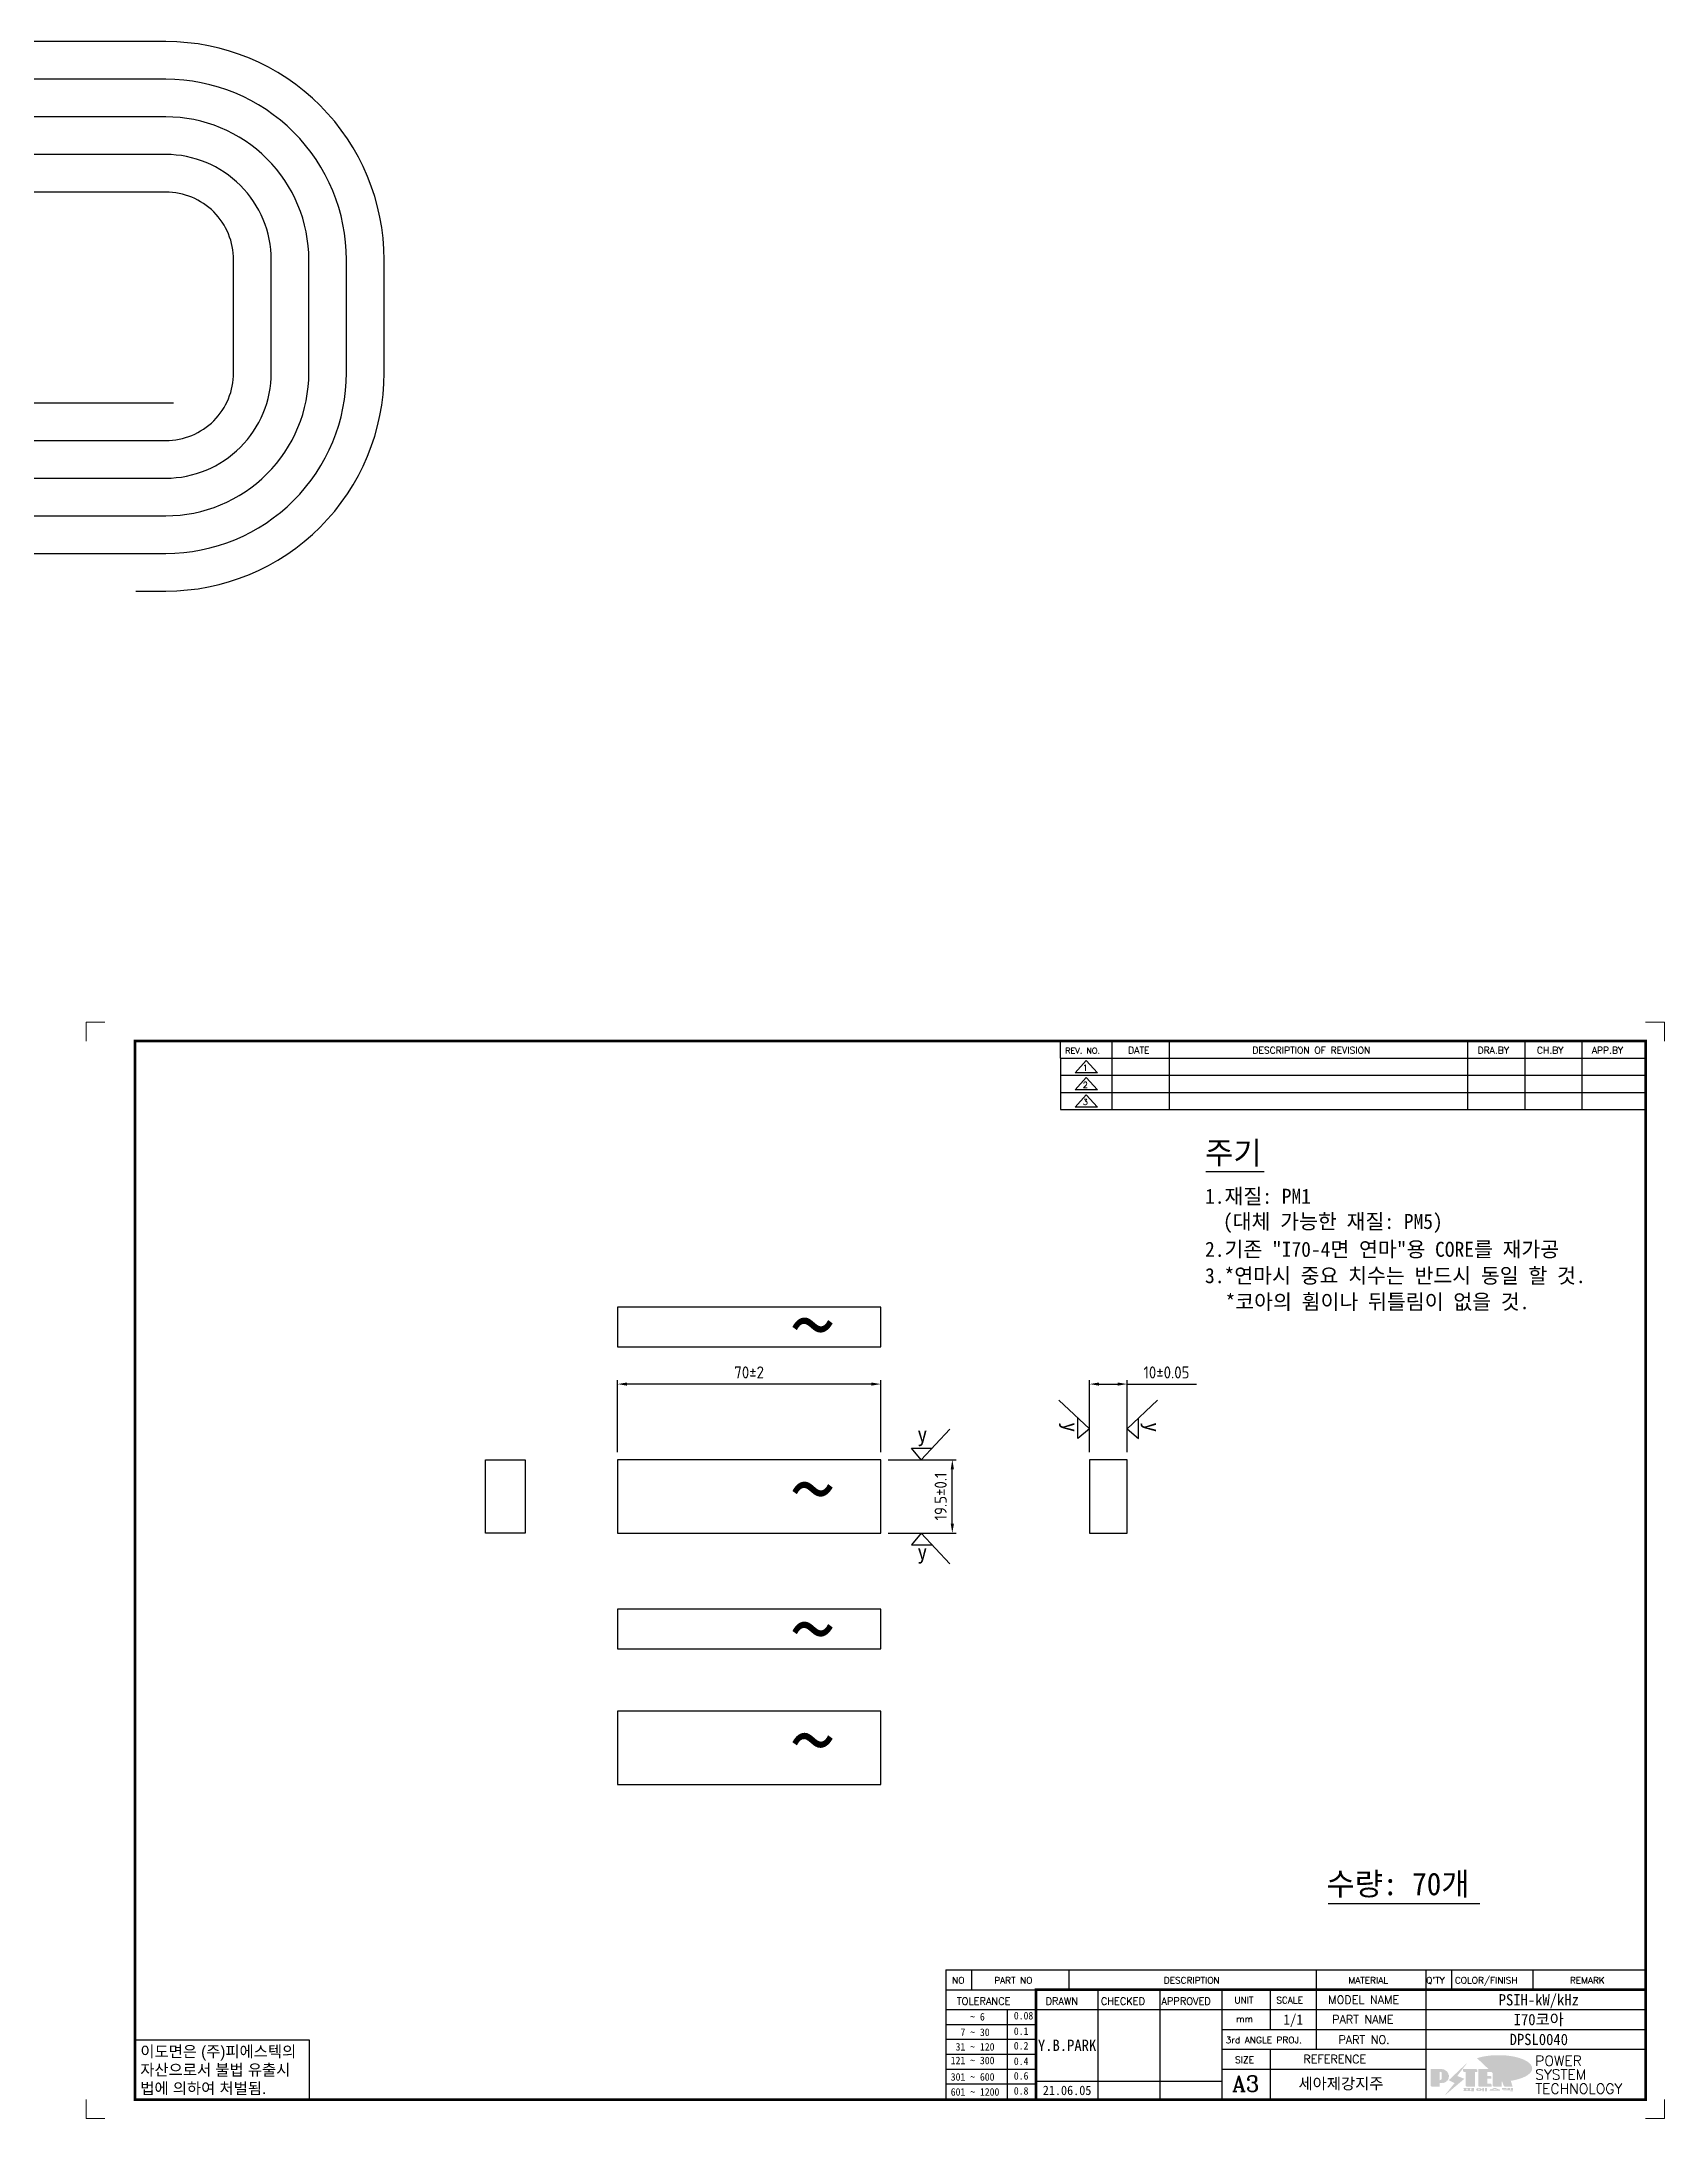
# Model space of a CAD drawing. Header units: millimetres. Extents: x 2584 to 14522, y 0 to 1456.
# Drawn here: x 7758 to 8189, y 0 to 552 of the extents above; entities that cross this region are included whole.
import ezdxf
from ezdxf.enums import TextEntityAlignment as Align

# ---------------------------------------------------------------- set-up
doc = ezdxf.new("R2010")
doc.units = ezdxf.units.MM
doc.layers.add('FORMAT-1', color=7, linetype='Continuous')
doc.layers.add('line', color=3, linetype='Continuous')
doc.styles.add('h1', font='')
doc.styles.add('HAN', font='')
doc.styles.add('RC', font='ROMANC.SHX')
doc.styles.add('ROMANT', font='romant')
doc.styles.get("Standard").update_dxf_attribs({"font": 'ISOCP.SHX', "bigfont": 'WHGTXT.SHX'})
doc.styles.get('h1').set_extended_font_data('New Gulim')
doc.styles.get('HAN').set_extended_font_data('GulimChe')
doc.dimstyles.new('PSTEK-1', dxfattribs={"dimtxt": 3.2, "dimasz": 2.5, "dimexe": 1, "dimexo": 2, "dimgap": 1.5, "dimtad": 1, "dimtoh": 1, "dimrnd": 0.05, "dimzin": 9, "dimdsep": 46, "dimtxsty": 'Standard', "dimcen": 0, "dimclrt": 3, "dimadec": 1, "dimazin": 2, "dimtfac": 1, "dimtmove": 0, "dimatfit": 3, "dimfxl": 0, "dimtolj": 1, "dimtzin": 0, "dimarcsym": 0})

# ---------------------------------------------------------------- blocks, each defined once
blk = doc.blocks.new('re3')
at = {"color": 180}
for p, q in [((0, 0), (0, -4.55)), ((0, -4.55), (155.53, -4.55)), ((6.87, -0.64), (3.86, -3.91)), ((9.88, -3.91), (3.86, -3.91)), ((6.87, -0.64), (9.88, -3.91)), ((13.74, -4.55), (13.74, 0)), ((28.97, -4.55), (28.97, 0)), ((108.25, -4.55), (108.25, 0)), ((123.49, -4.55), (123.49, 0)), ((138.64, -4.55), (138.64, 0))]:
    blk.add_line(p, q, dxfattribs=at)
at = {"color": 2, "style": 'RC', "oblique": 15}
blk.add_attdef('REV.NO', text='', height=1.56, dxfattribs=at).set_placement((6.59, -2.56), align=Align.MIDDLE_CENTER)
blk.add_attdef('-1', text='', height=1.56, dxfattribs=at).set_placement((9.37, -1.66), align=Align.MIDDLE_LEFT)
at = {"color": 2, "style": 'HAN'}
for tag, p in [('REV.-DATE', (21.36, -2.28)), ('DRA.BY', (115.87, -2.28)), ('CH.BY', (131.07, -2.28)), ('APP.BY', (147.09, -2.28))]:
    blk.add_attdef(tag, text='', height=2.5, dxfattribs=at).set_placement(p, align=Align.MIDDLE_CENTER)
blk.add_attdef('DESCRIPTION-OF-REVISION', text='', height=2.5, dxfattribs=at).set_placement((31.61, -2.28), align=Align.MIDDLE_LEFT)
blk = doc.blocks.new('t3')
for p, q in [((0, 15.88), (46.25, 15.88)), ((0, 15.88), (0, 0)), ((46.25, 15.88), (46.25, 0)), ((0, 0), (46.25, 0))]:
    blk.add_line(p, q)
at = {"color": 1, "style": 'h1'}
for s, p in [('이도면은 (주)피에스텍의', (1.4, 11.29)), ('자산으로서 불법 유출시', (1.4, 6.41)), ('법에 의하여 처벌됨.', (1.4, 1.52))]:
    blk.add_text(s, height=3, dxfattribs=at).set_placement(p)
blk = doc.blocks.new('new LOGO')
at = {"layer": 'line'}
h = blk.add_hatch(color=250, dxfattribs=at)
h.paths.add_polyline_path([(44, 69), (47, 69, -0.129793), (52, 68, 0.221832), (44, 72), (41, 72), (41, 28), (44, 28, 0.02048), (44, 28)], flags=17)
h.paths.add_polyline_path([(44, 14), (57, 14, 0.72362), (77, 74, -0.679777), (54, 16), (41, 16), (41, 0), (3, 0), (3, -3), (44, -3)])
h.paths.add_polyline_path([(118, 14), (71, -44), (77, -40), (121, 16), (92, 29), (173, 106), (177, 111), (89, 28)])
h.paths.add_polyline_path([(163, 72), (163, 69), (172, 69), (172, 72)], flags=17)
h.paths.add_polyline_path([(218, 69), (230, 69), (230, 80), (227, 80), (227, 72), (215, 72), (215, 0), (175, 0), (175, -3), (218, -3)])
h.paths.add_polyline_path([(298, 47), (295, 47), (295, 37), (276, 37), (276, 11), (279, 11), (279, 35), (298, 35)])
h.paths.add_polyline_path([(300, 8), (297, 8), (297, 0), (237, 0), (237, -3), (300, -3)])
h.paths.add_polyline_path([(298, 80), (295, 80), (295, 72), (276, 72), (276, 49), (279, 49), (279, 69), (298, 69)])
h.paths.add_polyline_path([(350, 80), (347, 80), (347, 62), (350, 64)])
h.paths.add_polyline_path([(350, 27), (347, 35), (347, 0), (308, 0), (308, -3), (350, -3)])
h.paths.add_polyline_path([(403, 80), (397, 80), (380, 67), (400, 0), (362, 0), (363, -3), (403, -3), (383, 64)])
blk.add_hatch(color=5, dxfattribs=at).paths.add_polyline_path([(166, 35), (131, 49), (180, 113), (92, 29), (121, 16), (74, -43)])
h = blk.add_hatch(color=253, dxfattribs=at)
edge = h.paths.add_edge_path()
edge.add_ellipse((334, 86), major_axis=(-166, 0), ratio=0.39426, start_angle=111.5127, end_angle=334.469)
edge.add_ellipse((314, 81), major_axis=(-154, 0), ratio=0.40699, start_angle=121.3066, end_angle=327.7437, ccw=False)
edge.add_line((394, 28), (395, 26))
h = blk.add_hatch(color=1, dxfattribs=at)
h.paths.add_polyline_path([(41, 16), (54, 16, 1), (54, 83), (0, 83), (0, 0), (41, 0)])
h.paths.add_polyline_path([(41, 28), (41, 72), (44, 72, -0.414214), (55, 61), (55, 39, -0.414214), (44, 28)], flags=16)
h.paths.add_polyline_path([(215, 72), (227, 72), (227, 83), (160, 83), (160, 72), (172, 72), (172, 0), (215, 0)])
h.paths.add_polyline_path([(276, 37), (295, 37), (295, 49), (276, 49), (276, 72), (295, 72), (295, 83), (234, 83), (234, 0), (297, 0), (297, 11), (276, 11)])
h.paths.add_polyline_path([(347, 35), (360, 0), (400, 0), (380, 67), (400, 83), (381, 83), (347, 62), (347, 83), (305, 83), (305, 0), (347, 0)])
h = blk.add_hatch(color=250, dxfattribs=at)
edge = h.paths.add_edge_path()
edge.add_ellipse((238, -18), major_axis=(-14.3, 0), ratio=0.526336, start_angle=192.2456, end_angle=269.0748)
edge.add_line((238, -10), (238, -10))
edge.add_ellipse((238, -18), major_axis=(-14.3, 0), ratio=0.526336, start_angle=270.9252, end_angle=449.0748)
edge.add_line((238, -25), (238, -25))
edge.add_ellipse((238, -18), major_axis=(-14.3, 0), ratio=0.526336, start_angle=450.9252, end_angle=527.7544)
edge.add_line((252, -19), (254, -19))
edge.add_line((254, -19), (254, -27))
edge.add_line((254, -27), (263, -27))
edge.add_line((263, -27), (263, -10))
edge.add_line((263, -10), (254, -10))
edge.add_line((254, -10), (254, -16))
edge.add_line((254, -16), (252, -16))
h.paths.add_polyline_path([(241, -16), (241, -19, -1), (234, -19), (234, -16, -1)], flags=16)
h.paths.add_polyline_path([(278, -10), (268, -10), (268, -27), (278, -27)])
h.paths.add_polyline_path([(310, -10), (310, -11, -0.157169), (289, -18), (294, -20, 0.128407), (316, -16, 0.128407), (339, -20), (343, -18, -0.157169), (322, -11), (322, -10)])
h.paths.add_polyline_path([(342, -25), (342, -22), (290, -22), (290, -25)])
h.paths.add_polyline_path([(352, -10), (352, -16, 0.414214), (354, -18), (379, -18), (379, -20), (390, -20), (390, -10), (379, -10), (379, -14), (375, -14), (375, -15), (379, -15), (379, -16), (365, -16), (365, -15), (371, -15), (371, -14), (365, -14), (365, -13), (375, -13), (375, -10)])
h.paths.add_polyline_path([(394, -10), (394, -20), (405, -20), (405, -10)])
h.paths.add_polyline_path([(405, -27), (405, -21), (357, -21), (357, -23), (392, -23), (392, -27)])
h.paths.add_polyline_path([(200, -10), (200, -22), (193, -22), (193, -13), (197, -13), (197, -10), (161, -10), (161, -13), (164, -13), (164, -22), (161, -22), (161, -25), (200, -25), (200, -27), (214, -27), (214, -10)])
h.paths.add_polyline_path([(182, -13), (176, -13), (176, -22), (182, -22)], flags=17)
blk = doc.blocks.new('format-3')
at = {"color": 3, "lineweight": 9}
for p, q in [((0, 286.3), (0, 291.3)), ((5, 291.3), (0, 291.3)), ((414.5, 291.3), (419.5, 291.3)), ((419.5, 286.3), (419.5, 291.3)), ((0, 5), (0, 0)), ((5, 0), (0, 0)), ((414.5, 0), (419.5, 0)), ((419.5, 5), (419.5, 0))]:
    blk.add_line(p, q, dxfattribs=at)
at = {"color": 180}
for p, q in [((258.97, 281.75), (258.97, 286.3)), ((258.97, 281.75), (414.5, 281.75)), ((272.71, 281.75), (272.71, 286.3)), ((287.94, 281.75), (287.94, 286.3)), ((367.22, 281.75), (367.22, 286.3)), ((382.45, 281.75), (382.45, 286.3)), ((397.61, 281.75), (397.61, 286.3)), ((228.5, 39.49), (228.5, 5)), ((228.5, 39.49), (414.5, 39.49)), ((235.29, 39.49), (235.29, 34.21)), ((261.24, 34.21), (261.24, 39.49)), ((326.9, 39.49), (326.9, 34.21)), ((356.11, 39.49), (356.11, 34.21)), ((362.93, 39.49), (362.93, 34.21)), ((384.48, 39.49), (384.48, 34.21)), ((228.5, 34.21), (252.48, 34.21)), ((268.96, 5), (268.96, 34.21)), ((285.45, 5), (285.45, 34.21)), ((301.94, 5), (301.94, 34.21)), ((314.72, 34.21), (314.72, 23.65)), ((326.9, 34.21), (326.9, 18.37)), ((356.11, 34.21), (356.11, 5)), ((228.5, 28.93), (252.48, 28.93)), ((244.89, 5.23), (244.89, 28.93)), ((252.48, 28.93), (414.5, 28.93)), ((228.5, 24.98), (252.48, 24.98)), ((301.94, 23.65), (414.5, 23.65)), ((228.5, 21.03), (252.48, 21.03)), ((228.5, 17.08), (252.48, 17.08)), ((301.94, 18.37), (414.5, 18.37)), ((314.72, 18.37), (314.72, 5)), ((228.5, 13.13), (252.48, 13.13)), ((301.94, 13.09), (356.11, 13.09)), ((228.5, 9.18), (252.48, 9.18)), ((252.48, 9.95), (301.94, 9.95))]:
    blk.add_line(p, q, dxfattribs=at)
at = {"const_width": 0.7}
blk.add_lwpolyline([(252.48, 5), (252.48, 34.21), (414.5, 34.21)], dxfattribs=at)
at = {"layer": 'FORMAT-1', "const_width": 0.7}
blk.add_lwpolyline([(13, 5), (13, 286.3), (414.5, 286.3), (414.5, 5)], close=True, dxfattribs=at)
blk.add_blockref('t3', (13, 5))
at = {"xscale": 0.05400000000000027, "yscale": 0.05400000000000027, "zscale": 0.05400000000000027}
blk.add_blockref('new LOGO', (357.35, 8.65), dxfattribs=at)
at = {"color": 2}
for s, height, style, p in [('REV. NO.', 1.56, 'RC', (260.23, 282.95)), ('DATE', 1.788, 'RC', (276.95, 282.94)), ('DESCRIPTION OF REVISION', 1.7875, 'RC', (309.98, 282.94)), ('DRA.BY', 1.788, 'RC', (369.83, 282.94)), ('CH.BY', 1.788, 'RC', (385.59, 282.94)), ('APP.BY', 1.788, 'RC', (400.18, 282.94)), ('NO', 1.742, 'RC', (230.16, 35.83)), ('PART NO', 1.742, 'RC', (241.36, 35.83)), ('DESCRIPTION', 1.7424, 'RC', (286.43, 35.83)), ('MATERIAL', 1.742, 'RC', (335.52, 35.83)), ("Q'TY", 1.742, 'RC', (356.17, 35.83)), ('COLOR/FINISH', 1.7424, 'RC', (363.8, 35.83)), ('REMARK', 1.742, 'RC', (394.37, 35.83)), (' TOLERANCE', 1.9, 'RC', (230.11, 30.22)), ('    ~ 6', 2, 'HAN', (229.8, 26.03)), ('0.08', 2, 'HAN', (246.57, 26.31)), ('DRAWN', 1.9, 'RC', (255, 30.22)), ('CHECKED', 1.9, 'RC', (269.71, 30.22)), ('APPROVED', 1.9, 'RC', (285.8, 30.22)), ('UNIT', 1.742, 'RC', (305.19, 30.55)), ('SCALE', 1.742, 'RC', (316.32, 30.55)), ('MODEL NAME', 2.178, 'RC', (330.12, 30.46)), ('  7 ~ 30', 2, 'HAN', (229.8, 21.91)), ('0.1', 2, 'HAN', (246.57, 22.2)), ('mm', 1.742, 'RC', (305.67, 25.56)), ('PART NAME', 2.178, 'RC', (331.17, 25.24)), (' 31 ~ 120', 2, 'HAN', (229.8, 18.04)), ('0.2', 2, 'HAN', (246.57, 18.32)), ('3rd ANGLE PROJ.', 1.7424, 'RC', (302.87, 19.97)), ('REFERENCE', 2.178, 'RC', (323.52, 14.69)), ('PART NO.', 2.178, 'RC', (332.84, 19.85)), ('301 ~ 600', 2, 'HAN', (229.8, 10.04)), ('121 ~ 300', 2, 'HAN', (229.8, 14.42)), ('0.4', 2, 'HAN', (246.57, 14.2)), ('0.6', 2, 'HAN', (246.57, 10.32)), ('SIZE', 1.742, 'RC', (305.39, 14.71)), ('601 ~ 1200', 2, 'HAN', (229.8, 6.05)), ('0.8', 2, 'HAN', (246.57, 6.33))]:
    blk.add_text(s, height=height, dxfattribs=dict(at, style=style)).set_placement(p)
at = {"style": 'ROMANT'}
for s, p in [('POWER', (385.15, 13.96)), ('SYSTEM', (385.15, 10.31)), ('TECHNOLOGY', (385.15, 6.56))]:
    blk.add_text(s, height=2.7, dxfattribs=at).set_placement(p)
at = {"color": 2, "lineweight": 25, "style": 'RC'}
blk.add_text('A3', height=4.182, dxfattribs=at).set_placement((304.61, 7.14))
at = {"style": 'HAN'}
for tag, height, p in [('SCALE', 2.7, (320.81, 26.29)), ('MODEL-NAME', 3, (386.1, 31.53)), ('PART-NAME', 3, (386.1, 26.29)), ('PART-NO', 3, (386.1, 21.01)), ('DRA-BY', 3, (260.72, 19.44)), ('CH-BY', 3, (277.21, 19.44)), ('APP-BY', 3, (293.7, 19.44)), ('관련업체', 3, (333.52, 9.26)), ('DRA-DATE', 2.5, (260.72, 7.47)), ('CH-DATE', 2.5, (277.21, 7.47)), ('APP-DATE', 2.5, (293.7, 7.47))]:
    blk.add_attdef(tag, text='', height=height, dxfattribs=at).set_placement(p, align=Align.MIDDLE_CENTER)
blk = doc.blocks.new('*D217')
at = {"color": 0, "lineweight": -2}
for p, q in [((7982.66, 175.02), (8000.67, 175.02)), ((7999.67, 158.02), (7999.67, 172.52)), ((7982.66, 155.52), (8000.67, 155.52))]:
    blk.add_line(p, q, dxfattribs=at)
at = {"color": 0}
for points in [[(7999.25, 172.52), (8000.09, 172.52), (7999.67, 175.02)], [(7999.25, 158.02), (8000.09, 158.02), (7999.67, 155.52)]]:
    blk.add_solid(points, dxfattribs=at)
at = {"layer": 'Defpoints', "color": 0}
for p in [(7980.66, 175.02), (7999.67, 175.02), (7980.66, 155.52)]:
    blk.add_point(p, dxfattribs=at)
at = {"color": 3, "insert": (7996.57, 165.27), "char_height": 3.2, "attachment_point": 5, "rotation": 90}
blk.add_mtext('\\A1;19.5%%P0.1', dxfattribs=at)
blk = doc.blocks.new('*D218')
at = {"color": 0, "lineweight": -2}
for p, q in [((7910.66, 177.02), (7910.66, 196.14)), ((7978.16, 195.14), (7913.16, 195.14)), ((7980.66, 177.02), (7980.66, 196.14))]:
    blk.add_line(p, q, dxfattribs=at)
at = {"color": 0}
for points in [[(7913.16, 195.55), (7913.16, 194.72), (7910.66, 195.14)], [(7978.16, 195.55), (7978.16, 194.72), (7980.66, 195.14)]]:
    blk.add_solid(points, dxfattribs=at)
at = {"layer": 'Defpoints', "color": 0}
for p in [(7910.66, 195.14), (7910.66, 175.02), (7980.66, 175.02)]:
    blk.add_point(p, dxfattribs=at)
at = {"color": 3, "insert": (7945.66, 198.24), "char_height": 3.2, "attachment_point": 5}
blk.add_mtext('\\A1;70%%P2', dxfattribs=at)
blk = doc.blocks.new('*D219')
at = {"color": 0, "lineweight": -2}
for p, q in [((8036.12, 177.02), (8036.12, 196.14)), ((8038.62, 195.14), (8043.62, 195.14)), ((8046.12, 177.02), (8046.12, 196.14)), ((8046.12, 195.14), (8064.56, 195.14))]:
    blk.add_line(p, q, dxfattribs=at)
at = {"color": 0}
for points in [[(8038.62, 195.55), (8038.62, 194.72), (8036.12, 195.14)], [(8043.62, 195.55), (8043.62, 194.72), (8046.12, 195.14)]]:
    blk.add_solid(points, dxfattribs=at)
at = {"layer": 'Defpoints', "color": 0}
for p in [(8046.12, 195.14), (8036.12, 175.02), (8046.12, 175.02)]:
    blk.add_point(p, dxfattribs=at)
at = {"color": 3, "insert": (8056.59, 198.24), "char_height": 3.2, "attachment_point": 5}
blk.add_mtext('\\A1;10%%P0.05', dxfattribs=at)

msp = doc.modelspace()

# ---------------------------------------------------------------- linework, layer by layer
for p, q in [((8067.017, 251.625, 0), (8082.579, 251.625, 0)), ((8036.123, 183.246, 0), (8028.019, 190.85, 0)), ((8046.123, 183.246, 0), (8054.227, 190.85, 0)), ((7991.417, 175.016, 0), (7999.021, 183.12, 0)), ((8033.056, 180.679, 0), (8033.056, 186.124, 0)), ((8036.123, 183.246, 0), (8033.056, 180.679, 0)), ((8046.123, 183.246, 0), (8049.19, 180.679, 0)), ((8049.19, 180.679, 0), (8049.19, 186.124, 0)), ((7991.417, 175.016, 0), (7988.85, 178.083, 0)), ((7988.85, 178.083, 0), (7994.295, 178.083, 0)), ((7991.417, 155.516, 0), (7988.85, 152.449, 0)), ((7991.417, 155.516, 0), (7999.021, 147.412, 0)), ((7988.85, 152.449, 0), (7994.295, 152.449, 0)), ((8099.539, 57.095, 0), (8139.918, 57.095, 0))]:
    msp.add_line(p, q)
at = {"color": 1, "elevation": 0}
for points in [[(7782.644, 405.857), (7790.644, 405.857, 0.4142136), (7848.644, 463.857), (7848.644, 493.857, 0.4142136), (7790.644, 551.857), (7668.644, 551.857, 0.4142136)], [(7668.644, 415.857), (7790.644, 415.857, 0.4142136), (7838.644, 463.857), (7838.644, 493.857, 0.4142136), (7790.644, 541.857), (7668.644, 541.857, 0.4142136)], [(7668.644, 425.857), (7790.644, 425.857, 0.4142136), (7828.644, 463.857), (7828.644, 493.857, 0.4142136), (7790.644, 531.857), (7668.644, 531.857, 0.4142136)], [(7668.644, 435.857), (7790.644, 435.857, 0.4142136), (7818.644, 463.857), (7818.644, 493.857, 0.4142136), (7790.644, 521.857), (7668.644, 521.857, 0.4142136)], [(7668.644, 445.857), (7790.644, 445.857, 0.4142136), (7808.644, 463.857), (7808.644, 493.857, 0.4142136), (7790.644, 511.857), (7668.644, 511.857, 0.4142136)]]:
    msp.add_lwpolyline(points, format="xyb", dxfattribs=at)
msp.add_lwpolyline([(7668.644, 455.857), (7792.644, 455.857)], dxfattribs=at)
at = {"color": 3, "elevation": 0}
for points in [[(7910.664, 205.077), (7980.664, 205.077), (7980.664, 215.577), (7910.664, 215.577)], [(7886.122, 155.516), (7875.622, 155.516), (7875.622, 175.016), (7886.122, 175.016)], [(7910.664, 155.516), (7980.664, 155.516), (7980.664, 175.016), (7910.664, 175.016)], [(8036.123, 155.516), (8046.123, 155.516), (8046.123, 175.016), (8036.123, 175.016)], [(7910.664, 124.817), (7980.664, 124.817), (7980.664, 135.317), (7910.664, 135.317)], [(7910.664, 88.767), (7980.664, 88.767), (7980.664, 108.267), (7910.664, 108.267)]]:
    msp.add_lwpolyline(points, close=True, dxfattribs=at)

# ---------------------------------------------------------------- block references
msp.add_blockref('format-3', (7769.45, 0, 0)).add_auto_attribs({'DRA-DATE': '21.06.05', 'DRA-BY': 'Y.B.PARK', 'MODEL-NAME': 'PSIH-kW/kHz', 'PART-NAME': 'I70코아', 'PART-NO': 'DPSL0040', 'SCALE': '1/1', '관련업체': '세아제강지주'})
ref = msp.add_blockref('re3', (8028.416, 281.75, 0))
ref.add_attrib('REV.NO', '1', dxfattribs={"color": 2, "height": 1.56, "style": 'RC'}).set_placement((8035.004, 279.193, 0), align=Align.MIDDLE_CENTER)
ref = msp.add_blockref('re3', (8028.416, 277.2, 0))
ref.add_attrib('REV.NO', '2', dxfattribs={"color": 2, "height": 1.56, "style": 'RC'}).set_placement((8035.004, 274.643, 0), align=Align.MIDDLE_CENTER)
ref = msp.add_blockref('re3', (8028.416, 272.65, 0))
ref.add_attrib('REV.NO', '3', dxfattribs={"color": 2, "height": 1.56, "style": 'RC'}).set_placement((8035.004, 270.093, 0), align=Align.MIDDLE_CENTER)

# ---------------------------------------------------------------- texts
at = {"color": 3, "style": 'HAN'}
for s, height, p in [('주기', 6, (8066.846, 253.59, 0)), ('1.재질: PM1', 4, (8066.846, 243.045, 0)), ('(대체 가능한 재질: PM5)', 4, (8071.604, 236.355, 0)), ('2.기존 "I70-4면 연마"용 CORE를 재가공', 4, (8066.846, 228.958, 0)), ('3.*연마시 중요 치수는 반드시 동일 할 것.', 4, (8066.846, 221.958, 0)), ('*코아의 휨이나 뒤틀림이 없을 것.', 4, (8072.29, 215.017, 0)), ('~', 18, (7956.705, 201.785, 0)), ('y', 4, (7990.394, 179.777, 0)), ('~', 18, (7956.705, 158.186, 0)), ('y', 4, (7990.394, 148.575, 0)), ('~', 18, (7956.705, 120.989, 0)), ('~', 18, (7956.705, 91.437, 0)), ('수량: 70개', 6, (8099.074, 59.318, 0))]:
    msp.add_text(s, height=height, dxfattribs=at).set_placement(p)
for p in [(8029.182, 184.973, 0), (8050.884, 184.973, 0)]:
    msp.add_text('y', height=4, rotation=270, dxfattribs=at).set_placement(p)

# ---------------------------------------------------------------- dimensions: what is measured, and where the dimension line sits
dim = msp.add_linear_dim(base=(7910.664, 195.137, 0), p1=(7980.664, 175.016, 0), p2=(7910.664, 175.016, 0), text='<>%%P2', dimstyle='PSTEK-1')
dim.commit()
dim.dimension.update_dxf_attribs({"geometry": '*D218', "text_midpoint": (7945.664, 195.137, 0), "dimtype": 160})
dim = msp.add_linear_dim(base=(8046.123, 195.137, 0), p1=(8036.123, 175.016, 0), p2=(8046.123, 175.016, 0), text='<>%%P0.05', dimstyle='PSTEK-1')
dim.commit()
dim.dimension.update_dxf_attribs({"geometry": '*D219', "text_midpoint": (8056.589, 198.237, 0)})
dim = msp.add_linear_dim(base=(7999.67, 175.016, 0), p1=(7980.664, 155.516, 0), p2=(7980.664, 175.016, 0), angle=90, text='<>%%P0.1', dimstyle='PSTEK-1')
dim.commit()
dim.dimension.update_dxf_attribs({"geometry": '*D217', "text_midpoint": (7996.57, 165.266, 0)})

doc.saveas('drawing.dxf')
